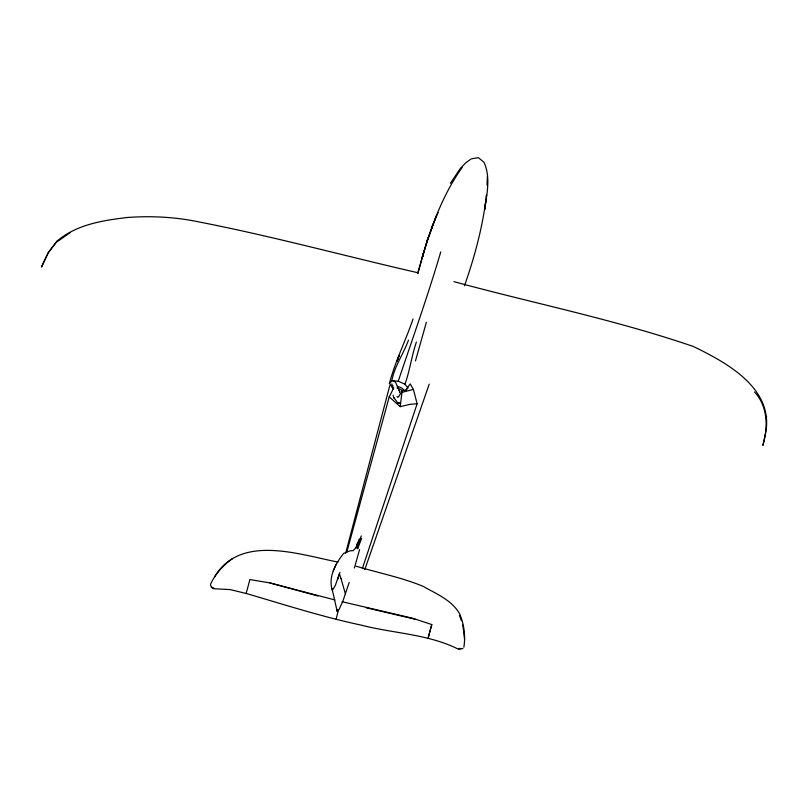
<?xml version="1.0" encoding="UTF-8"?>
<svg xmlns="http://www.w3.org/2000/svg" width="807" height="807" viewBox="0 0 807 807"><rect width="100%" height="100%" fill="white"/><g stroke="black" fill="none" stroke-linecap="round" stroke-linejoin="round"><path stroke-width="1.21" d="M754.545 391.99C767.911 406.476 768.284 427.498 762.867 445.454L766.146 430.101C771.956 387.118 725.937 362.313 693.384 346.506C615.105 319.612 533.74 303.361 453.968 281.653M399.758 391.96L399.546 392.737M349.209 582.432L342.955 600.902L339.263 609.083L337.205 611.484L337.286 609.557M487.004 184.974L487.378 176.451M417.128 403.752L409.754 404.378L400.181 406.657L401.957 392.394L413.396 389.408L417.128 403.752L362.353 568.602M485.965 199.49C482.152 228.936 474.304 257.837 464.459 285.809M486.268 197.1L486.571 194.709L484.684 209.689C486.833 194.205 490.898 177.026 483.938 162.207L478.4 157.668L471.913 158.737M463.864 647.244C465.689 636.047 464.055 624.305 459.687 613.895C451.9 600.126 436.204 593.781 423.05 586.306C401.442 577.388 378.463 572.92 356.159 566.191M462.936 648.435L458.658 649.332C428.567 634.05 393.725 633.525 361.465 625.173C322.417 616.901 284.427 604.655 246.165 593.468L249.888 579.567L269.74 582.886L334.895 599.944M428.063 638.468L431.785 624.568L412.75 618.253L342.097 601.709M336.146 619.171L338.315 610.425M389.801 385.534L345.658 553.209M391.859 383.819L392.404 387.229L389.398 383.416L391.778 380.924L398.234 381.197C412.71 338.224 427.962 295.463 440.753 251.905M359.579 549.587L354.394 567.997M391.778 380.924C394.512 366.106 403.429 354.081 408.493 340.1M402.37 390.336L405.598 390.497L407.979 388.006L404.973 384.193C409.906 370.393 411.651 355.917 416.392 342.047M422.031 258.401L427.962 237.984L422.031 258.401C431.15 226.505 442.831 194.558 462.209 167.362M418.016 273.119L423.473 253.166L417.713 273.069M346.869 551.847L389.226 396.852L393.634 388.187M426.358 322.296L415.484 360.87M389.398 383.416C395.269 361.233 405.659 340.715 413.033 318.997M428.456 636.491L431.785 624.568M398.416 397.004L402.34 390.85L400.575 389.337L397.024 388.016M345.366 593.73L341.008 578.599M337.205 611.484L332.413 590.371L335.399 585.277L339.918 572.334M337.639 579.376L339.444 573.848L341.018 578.609M364.804 569.571L429.213 384.132M356.704 545.28L357.471 543.081M397.064 360.941L399.092 355.403L397.125 361.032L398.799 356.744M361.243 535.949L357.451 546.026L355.716 548.286L359.246 539.005M361.627 538.319L357.652 548.77L357.451 546.026L353.194 550.677L350.319 550.778L343.671 553.37C335.672 563.478 327.894 577.106 332.393 590.361L332.111 588.777M436.416 215.57L426.51 242.826L433.127 224.144L431.483 228.22L438.05 212.564M333.321 570.942L336.085 564.295M57.136 241.051L48.289 252.53L41.51 267.026L48.037 253.095L57.136 241.051C76.433 224.538 102.731 220.432 127.173 217.507C151.454 215.731 175.886 216.992 199.722 222.086C273.19 236.401 345.416 256.182 418.369 272.847M766.176 417.582L766.65 416.553M450.397 183.32L460.383 168.34L466.073 162.57L471.046 159.019M214.581 576.864C240.325 533.649 299.044 554.55 338.022 562.076M405.598 390.497L410.168 383.88L413.396 389.408M232.466 558.646C223.136 565.223 215.106 574.07 210.415 584.55L211.394 587.325L213.714 588.737L230.187 589.594L246.165 593.468M56.661 242.08L70.28 232.517M393.766 387.673L392.868 387.945L393.251 389.206M402.572 390.911L403.924 389.902L401.755 388.016A6.305 1.826 17 0 0 397.326 386.361M401.281 391.667L402.179 391.395M393.231 385.907L391.869 386.916L392.555 387.814M397.68 397.226L396.963 396.53M458.79 648.435L461.513 648.586M366.146 607.752L415.05 619.211M269.74 582.886L317.988 596.01M398.194 403.197L400.383 403.228L397.69 402.864L393.594 397.215M398.234 381.197L404.973 384.193M211.565 587.133L213.976 588.313M389.226 396.852L400.181 406.657M395.218 381.671L393.291 380.632L395.591 382.246L399.152 390.759M393.987 397.952L394.371 398.618M399.294 390.689L399.758 391.536M459.415 615.368L461.412 620.664M393.433 396.661L393.624 397.286M462.804 625.022L464.57 639.305M393.059 395.148L393.17 395.844"/></g></svg>
